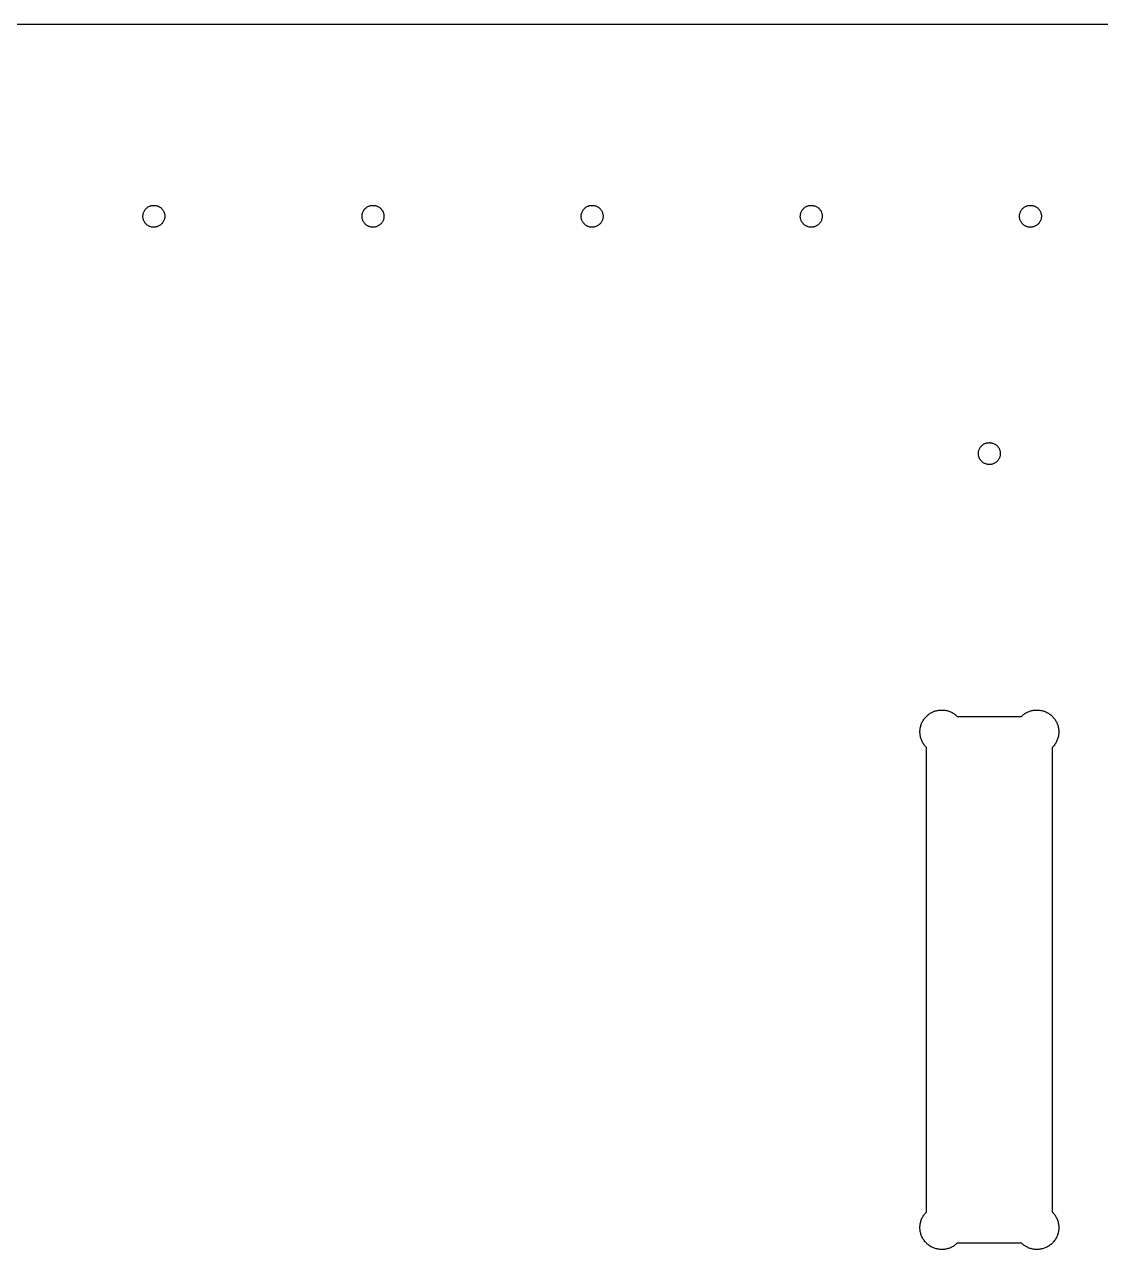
# Model space of a CAD drawing. Extents: x 0 to 96, y 0 to 48.
# Drawn here: x 54.52 to 60.66, y 39.2 to 46.18 of the extents above; entities that cross this region are included whole.
import ezdxf

# ---------------------------------------------------------------- set-up
doc = ezdxf.new("R2010")
doc.units = 0
doc.layers.add('Layer_1', color=7, linetype='CONTINUOUS')

msp = doc.modelspace()

# ---------------------------------------------------------------- linework, layer by layer
at = {"layer": 'Layer_1', "color": 7}
for p, q in [((87.630359, 46.182721), (8.380556, 46.182721)), ((55.211068, 45.132721), (55.213823, 45.135477)), ((55.213823, 45.135477), (55.216579, 45.137839)), ((55.216579, 45.137839), (55.219729, 45.140201)), ((55.219729, 45.140201), (55.223272, 45.14217)), ((55.223272, 45.14217), (55.226422, 45.144138)), ((55.226422, 45.144138), (55.229964, 45.146107)), ((55.229964, 45.146107), (55.233902, 45.147288)), ((55.233902, 45.147288), (55.237446, 45.148862)), ((55.237446, 45.148862), (55.241382, 45.149651)), ((55.241382, 45.14965), (55.245319, 45.150439)), ((55.245319, 45.150438), (55.248862, 45.151227)), ((55.248862, 45.151224), (55.2528, 45.151224)), ((55.2528, 45.151224), (55.256737, 45.151224)), ((55.256737, 45.151224), (55.260673, 45.151224)), ((55.260673, 45.151224), (55.264611, 45.150836)), ((55.264611, 45.150831), (55.268548, 45.150042)), ((55.268548, 45.150043), (55.272484, 45.149254)), ((55.272484, 45.149257), (55.276028, 45.148076)), ((55.276028, 45.148076), (55.279964, 45.1465)), ((55.279964, 45.1465), (55.283508, 45.144926)), ((55.283508, 45.144926), (55.286658, 45.142957)), ((55.286658, 45.142957), (55.290201, 45.140989)), ((55.290201, 45.140989), (55.293351, 45.138627)), ((55.293351, 45.138627), (55.2965, 45.136264)), ((55.2965, 45.136264), (55.299257, 45.133508)), ((56.461068, 45.132721), (56.463823, 45.135477)), ((56.463823, 45.135477), (56.466579, 45.137839)), ((56.466579, 45.137839), (56.469729, 45.140201)), ((56.469729, 45.140201), (56.473272, 45.14217)), ((56.473272, 45.14217), (56.476422, 45.144138)), ((56.476422, 45.144138), (56.479964, 45.146107)), ((56.479964, 45.146107), (56.483902, 45.147288)), ((56.483902, 45.147288), (56.487446, 45.148862)), ((56.487446, 45.148862), (56.491382, 45.149651)), ((56.491382, 45.14965), (56.495319, 45.150439)), ((56.495319, 45.150438), (56.498862, 45.151227)), ((56.498862, 45.151224), (56.5028, 45.151224)), ((56.5028, 45.151224), (56.506737, 45.151224)), ((56.506737, 45.151224), (56.510673, 45.151224)), ((56.510673, 45.151224), (56.514611, 45.150836)), ((56.514611, 45.150831), (56.518548, 45.150042)), ((56.518548, 45.150043), (56.522484, 45.149254)), ((56.522484, 45.149257), (56.526028, 45.148076)), ((56.526028, 45.148076), (56.529964, 45.1465)), ((56.529964, 45.1465), (56.533508, 45.144926)), ((56.533508, 45.144926), (56.536658, 45.142957)), ((56.536658, 45.142957), (56.540201, 45.140989)), ((56.540201, 45.140989), (56.543351, 45.138627)), ((56.543351, 45.138627), (56.5465, 45.136264)), ((56.5465, 45.136264), (56.549257, 45.133508)), ((57.711068, 45.132721), (57.713823, 45.135477)), ((57.713823, 45.135477), (57.716579, 45.137839)), ((57.716579, 45.137839), (57.719729, 45.140201)), ((57.719729, 45.140201), (57.723272, 45.14217)), ((57.723272, 45.14217), (57.726422, 45.144138)), ((57.726422, 45.144138), (57.729964, 45.146107)), ((57.729964, 45.146107), (57.733902, 45.147288)), ((57.733902, 45.147288), (57.737446, 45.148862)), ((57.737446, 45.148862), (57.741382, 45.149651)), ((57.741382, 45.14965), (57.745319, 45.150439)), ((57.745319, 45.150438), (57.748862, 45.151227)), ((57.748862, 45.151224), (57.7528, 45.151224)), ((57.7528, 45.151224), (57.756737, 45.151224)), ((57.756737, 45.151224), (57.760673, 45.151224)), ((57.760673, 45.151224), (57.764611, 45.150836)), ((57.764611, 45.150831), (57.768548, 45.150042)), ((57.768548, 45.150043), (57.772484, 45.149254)), ((57.772484, 45.149257), (57.776028, 45.148076)), ((57.776028, 45.148076), (57.779964, 45.1465)), ((57.779964, 45.1465), (57.783508, 45.144926)), ((57.783508, 45.144926), (57.786658, 45.142957)), ((57.786658, 45.142957), (57.790201, 45.140989)), ((57.790201, 45.140989), (57.793351, 45.138627)), ((57.793351, 45.138627), (57.7965, 45.136264)), ((57.7965, 45.136264), (57.799257, 45.133508)), ((58.961068, 45.132721), (58.963823, 45.135477)), ((58.963823, 45.135477), (58.966579, 45.137839)), ((58.966579, 45.137839), (58.969729, 45.140201)), ((58.969729, 45.140201), (58.973272, 45.14217)), ((58.973272, 45.14217), (58.976422, 45.144138)), ((58.976422, 45.144138), (58.979964, 45.146107)), ((58.979964, 45.146107), (58.983902, 45.147288)), ((58.983902, 45.147288), (58.987446, 45.148862)), ((58.987446, 45.148862), (58.991382, 45.149651)), ((58.991382, 45.14965), (58.995319, 45.150439)), ((58.995319, 45.150438), (58.998862, 45.151227)), ((58.998862, 45.151224), (59.0028, 45.151224)), ((59.0028, 45.151224), (59.006737, 45.151224)), ((59.006737, 45.151224), (59.010673, 45.151224)), ((59.010673, 45.151224), (59.014611, 45.150836)), ((59.014611, 45.150831), (59.018548, 45.150042)), ((59.018548, 45.150043), (59.022484, 45.149254)), ((59.022484, 45.149257), (59.026028, 45.148076)), ((59.026028, 45.148076), (59.029964, 45.1465)), ((59.029964, 45.1465), (59.033508, 45.144926)), ((59.033508, 45.144926), (59.036658, 45.142957)), ((59.036658, 45.142957), (59.040201, 45.140989)), ((59.040201, 45.140989), (59.043351, 45.138627)), ((59.043351, 45.138627), (59.0465, 45.136264)), ((59.0465, 45.136264), (59.049257, 45.133508)), ((60.211068, 45.132721), (60.213823, 45.135477)), ((60.213823, 45.135477), (60.216579, 45.137839)), ((60.216579, 45.137839), (60.219729, 45.140201)), ((60.219729, 45.140201), (60.223272, 45.14217)), ((60.223272, 45.14217), (60.226422, 45.144138)), ((60.226422, 45.144138), (60.229964, 45.146107)), ((60.229964, 45.146107), (60.233902, 45.147288)), ((60.233902, 45.147288), (60.237446, 45.148862)), ((60.237446, 45.148862), (60.241382, 45.149651)), ((60.241382, 45.14965), (60.245319, 45.150439)), ((60.245319, 45.150438), (60.248862, 45.151227)), ((60.248862, 45.151224), (60.2528, 45.151224)), ((60.2528, 45.151224), (60.256737, 45.151224)), ((60.256737, 45.151224), (60.260673, 45.151224)), ((60.260673, 45.151224), (60.264611, 45.150836)), ((60.264611, 45.150831), (60.268548, 45.150042)), ((60.268548, 45.150043), (60.272484, 45.149254)), ((60.272484, 45.149257), (60.276028, 45.148076)), ((60.276028, 45.148076), (60.279964, 45.1465)), ((60.279964, 45.1465), (60.283508, 45.144926)), ((60.283508, 45.144926), (60.286658, 45.142957)), ((60.286658, 45.142957), (60.290201, 45.140989)), ((60.290201, 45.140989), (60.293351, 45.138627)), ((60.293351, 45.138627), (60.2965, 45.136264)), ((60.2965, 45.136264), (60.299257, 45.133508)), ((55.192957, 45.090201), (55.193346, 45.094138)), ((55.192957, 45.086264), (55.192957, 45.090201)), ((55.193351, 45.082327), (55.192962, 45.086264)), ((55.193351, 45.094138), (55.19374, 45.098076)), ((55.193744, 45.07839), (55.193356, 45.082327)), ((55.194532, 45.074453), (55.193743, 45.07839)), ((55.193744, 45.098076), (55.194533, 45.102012)), ((55.194532, 45.102012), (55.195321, 45.105556)), ((55.195713, 45.07091), (55.194532, 45.074453)), ((55.195319, 45.105556), (55.1965, 45.109492)), ((55.196894, 45.066973), (55.195713, 45.07091)), ((55.1965, 45.109492), (55.198076, 45.113036)), ((55.198469, 45.06343), (55.196894, 45.066973)), ((55.198076, 45.113036), (55.19965, 45.116579)), ((55.19965, 45.116579), (55.201619, 45.120122)), ((55.201619, 45.120122), (55.203587, 45.123666)), ((55.203587, 45.123666), (55.205949, 45.126816)), ((55.205949, 45.126816), (55.208311, 45.129571)), ((55.208311, 45.129571), (55.211068, 45.132721)), ((55.299257, 45.133508), (55.302012, 45.130752)), ((55.302012, 45.130752), (55.304374, 45.127602)), ((55.304374, 45.127602), (55.306737, 45.124453)), ((55.306737, 45.124453), (55.309099, 45.121303)), ((55.309099, 45.121303), (55.311068, 45.11776)), ((55.311068, 45.11776), (55.312642, 45.114217)), ((55.312642, 45.114217), (55.314217, 45.110673)), ((55.314611, 45.068154), (55.313036, 45.064611)), ((55.314217, 45.110673), (55.315398, 45.10713)), ((55.315792, 45.072091), (55.314611, 45.068154)), ((55.315398, 45.10713), (55.316579, 45.103193)), ((55.316579, 45.076028), (55.31579, 45.072091)), ((55.317367, 45.079571), (55.316578, 45.076028)), ((55.316579, 45.103193), (55.317368, 45.099257)), ((55.317367, 45.099257), (55.317756, 45.095319)), ((55.31776, 45.083508), (55.317371, 45.079571)), ((55.31776, 45.095319), (55.318149, 45.091382)), ((55.318154, 45.087446), (55.317766, 45.083508)), ((55.318154, 45.091382), (55.318154, 45.087446)), ((56.442957, 45.090201), (56.443346, 45.094138)), ((56.442957, 45.086264), (56.442957, 45.090201)), ((56.443351, 45.082327), (56.442962, 45.086264)), ((56.443351, 45.094138), (56.44374, 45.098076)), ((56.443744, 45.07839), (56.443356, 45.082327)), ((56.444532, 45.074453), (56.443743, 45.07839)), ((56.443744, 45.098076), (56.444533, 45.102012)), ((56.444532, 45.102012), (56.445321, 45.105556)), ((56.445713, 45.07091), (56.444532, 45.074453)), ((56.445319, 45.105556), (56.4465, 45.109492)), ((56.446894, 45.066973), (56.445713, 45.07091)), ((56.4465, 45.109492), (56.448076, 45.113036)), ((56.448469, 45.06343), (56.446894, 45.066973)), ((56.448076, 45.113036), (56.44965, 45.116579)), ((56.44965, 45.116579), (56.451619, 45.120122)), ((56.451619, 45.120122), (56.453587, 45.123666)), ((56.453587, 45.123666), (56.455949, 45.126816)), ((56.455949, 45.126816), (56.458311, 45.129571)), ((56.458311, 45.129571), (56.461068, 45.132721)), ((56.549257, 45.133508), (56.552012, 45.130752)), ((56.552012, 45.130752), (56.554374, 45.127602)), ((56.554374, 45.127602), (56.556737, 45.124453)), ((56.556737, 45.124453), (56.559099, 45.121303)), ((56.559099, 45.121303), (56.561068, 45.11776)), ((56.561068, 45.11776), (56.562642, 45.114217)), ((56.562642, 45.114217), (56.564217, 45.110673)), ((56.564611, 45.068154), (56.563036, 45.064611)), ((56.564217, 45.110673), (56.565398, 45.10713)), ((56.565792, 45.072091), (56.564611, 45.068154)), ((56.565398, 45.10713), (56.566579, 45.103193)), ((56.566579, 45.076028), (56.56579, 45.072091)), ((56.567367, 45.079571), (56.566578, 45.076028)), ((56.566579, 45.103193), (56.567368, 45.099257)), ((56.567367, 45.099257), (56.567756, 45.095319)), ((56.56776, 45.083508), (56.567371, 45.079571)), ((56.56776, 45.095319), (56.568149, 45.091382)), ((56.568154, 45.087446), (56.567766, 45.083508)), ((56.568154, 45.091382), (56.568154, 45.087446)), ((57.692957, 45.090201), (57.693346, 45.094138)), ((57.692957, 45.086264), (57.692957, 45.090201)), ((57.693351, 45.082327), (57.692962, 45.086264)), ((57.693351, 45.094138), (57.69374, 45.098076)), ((57.693744, 45.07839), (57.693356, 45.082327)), ((57.694532, 45.074453), (57.693743, 45.07839)), ((57.693744, 45.098076), (57.694533, 45.102012)), ((57.694532, 45.102012), (57.695321, 45.105556)), ((57.695713, 45.07091), (57.694532, 45.074453)), ((57.695319, 45.105556), (57.6965, 45.109492)), ((57.696894, 45.066973), (57.695713, 45.07091)), ((57.6965, 45.109492), (57.698076, 45.113036)), ((57.698469, 45.06343), (57.696894, 45.066973)), ((57.698076, 45.113036), (57.69965, 45.116579)), ((57.69965, 45.116579), (57.701619, 45.120122)), ((57.701619, 45.120122), (57.703587, 45.123666)), ((57.703587, 45.123666), (57.705949, 45.126816)), ((57.705949, 45.126816), (57.708311, 45.129571)), ((57.708311, 45.129571), (57.711068, 45.132721)), ((57.799257, 45.133508), (57.802012, 45.130752)), ((57.802012, 45.130752), (57.804374, 45.127602)), ((57.804374, 45.127602), (57.806737, 45.124453)), ((57.806737, 45.124453), (57.809099, 45.121303)), ((57.809099, 45.121303), (57.811068, 45.11776)), ((57.811068, 45.11776), (57.812642, 45.114217)), ((57.812642, 45.114217), (57.814217, 45.110673)), ((57.814611, 45.068154), (57.813036, 45.064611)), ((57.814217, 45.110673), (57.815398, 45.10713)), ((57.815792, 45.072091), (57.814611, 45.068154)), ((57.815398, 45.10713), (57.816579, 45.103193)), ((57.816579, 45.076028), (57.81579, 45.072091)), ((57.817367, 45.079571), (57.816578, 45.076028)), ((57.816579, 45.103193), (57.817368, 45.099257)), ((57.817367, 45.099257), (57.817756, 45.095319)), ((57.81776, 45.083508), (57.817371, 45.079571)), ((57.81776, 45.095319), (57.818149, 45.091382)), ((57.818154, 45.087446), (57.817766, 45.083508)), ((57.818154, 45.091382), (57.818154, 45.087446)), ((58.942957, 45.090201), (58.943346, 45.094138)), ((58.942957, 45.086264), (58.942957, 45.090201)), ((58.943351, 45.082327), (58.942962, 45.086264)), ((58.943351, 45.094138), (58.94374, 45.098076)), ((58.943744, 45.07839), (58.943356, 45.082327)), ((58.944532, 45.074453), (58.943743, 45.07839)), ((58.943744, 45.098076), (58.944533, 45.102012)), ((58.944532, 45.102012), (58.945321, 45.105556)), ((58.945713, 45.07091), (58.944532, 45.074453)), ((58.945319, 45.105556), (58.9465, 45.109492)), ((58.946894, 45.066973), (58.945713, 45.07091)), ((58.9465, 45.109492), (58.948076, 45.113036)), ((58.948469, 45.06343), (58.946894, 45.066973)), ((58.948076, 45.113036), (58.94965, 45.116579)), ((58.94965, 45.116579), (58.951619, 45.120122)), ((58.951619, 45.120122), (58.953587, 45.123666)), ((58.953587, 45.123666), (58.955949, 45.126816)), ((58.955949, 45.126816), (58.958311, 45.129571)), ((58.958311, 45.129571), (58.961068, 45.132721)), ((59.049257, 45.133508), (59.052012, 45.130752)), ((59.052012, 45.130752), (59.054374, 45.127602)), ((59.054374, 45.127602), (59.056737, 45.124453)), ((59.056737, 45.124453), (59.059099, 45.121303)), ((59.059099, 45.121303), (59.061068, 45.11776)), ((59.061068, 45.11776), (59.062642, 45.114217)), ((59.062642, 45.114217), (59.064217, 45.110673)), ((59.064611, 45.068154), (59.063036, 45.064611)), ((59.064217, 45.110673), (59.065398, 45.10713)), ((59.065792, 45.072091), (59.064611, 45.068154)), ((59.065398, 45.10713), (59.066579, 45.103193)), ((59.066579, 45.076028), (59.06579, 45.072091)), ((59.067367, 45.079571), (59.066578, 45.076028)), ((59.066579, 45.103193), (59.067368, 45.099257)), ((59.067367, 45.099257), (59.067756, 45.095319)), ((59.06776, 45.083508), (59.067371, 45.079571)), ((59.06776, 45.095319), (59.068149, 45.091382)), ((59.068154, 45.087446), (59.067766, 45.083508)), ((59.068154, 45.091382), (59.068154, 45.087446)), ((60.192957, 45.090201), (60.193346, 45.094138)), ((60.192957, 45.086264), (60.192957, 45.090201)), ((60.193351, 45.082327), (60.192962, 45.086264)), ((60.193351, 45.094138), (60.19374, 45.098076)), ((60.193744, 45.07839), (60.193356, 45.082327)), ((60.194532, 45.074453), (60.193743, 45.07839)), ((60.193744, 45.098076), (60.194533, 45.102012)), ((60.194532, 45.102012), (60.195321, 45.105556)), ((60.195713, 45.07091), (60.194532, 45.074453)), ((60.195319, 45.105556), (60.1965, 45.109492)), ((60.196894, 45.066973), (60.195713, 45.07091)), ((60.1965, 45.109492), (60.198076, 45.113036)), ((60.198469, 45.06343), (60.196894, 45.066973)), ((60.198076, 45.113036), (60.19965, 45.116579)), ((60.19965, 45.116579), (60.201619, 45.120122)), ((60.201619, 45.120122), (60.203587, 45.123666)), ((60.203587, 45.123666), (60.205949, 45.126816)), ((60.205949, 45.126816), (60.208311, 45.129571)), ((60.208311, 45.129571), (60.211068, 45.132721)), ((60.299257, 45.133508), (60.302012, 45.130752)), ((60.302012, 45.130752), (60.304374, 45.127602)), ((60.304374, 45.127602), (60.306737, 45.124453)), ((60.306737, 45.124453), (60.309099, 45.121303)), ((60.309099, 45.121303), (60.311068, 45.11776)), ((60.311068, 45.11776), (60.312642, 45.114217)), ((60.312642, 45.114217), (60.314217, 45.110673)), ((60.314611, 45.068154), (60.313036, 45.064611)), ((60.314217, 45.110673), (60.315398, 45.10713)), ((60.315792, 45.072091), (60.314611, 45.068154)), ((60.315398, 45.10713), (60.316579, 45.103193)), ((60.316579, 45.076028), (60.31579, 45.072091)), ((60.317367, 45.079571), (60.316578, 45.076028)), ((60.316579, 45.103193), (60.317368, 45.099257)), ((60.317367, 45.099257), (60.317756, 45.095319)), ((60.31776, 45.083508), (60.317371, 45.079571)), ((60.31776, 45.095319), (60.318149, 45.091382)), ((60.318154, 45.087446), (60.317766, 45.083508)), ((60.318154, 45.091382), (60.318154, 45.087446)), ((55.200043, 45.059887), (55.198469, 45.06343)), ((55.202012, 45.056343), (55.200043, 45.059887)), ((55.204374, 45.053193), (55.202012, 45.056343)), ((55.206737, 45.050043), (55.204374, 45.053193)), ((55.209099, 45.046894), (55.206737, 45.050043)), ((55.211854, 45.044138), (55.209099, 45.046894)), ((55.214611, 45.041382), (55.211854, 45.044138)), ((55.21776, 45.03902), (55.214611, 45.041382)), ((55.22091, 45.036658), (55.21776, 45.03902)), ((55.224453, 45.034689), (55.22091, 45.036658)), ((55.227603, 45.032721), (55.224453, 45.034689)), ((55.231146, 45.031146), (55.227603, 45.032721)), ((55.235083, 45.029964), (55.231146, 45.031146)), ((55.238627, 45.028783), (55.235083, 45.029964)), ((55.242563, 45.027602), (55.238627, 45.028783)), ((55.2465, 45.027209), (55.242563, 45.027598)), ((55.250438, 45.026421), (55.2465, 45.02721)), ((55.254374, 45.026421), (55.250438, 45.026421)), ((55.258311, 45.026421), (55.254374, 45.026421)), ((55.262249, 45.026816), (55.258311, 45.026427)), ((55.265792, 45.027209), (55.262249, 45.02682)), ((55.269729, 45.027997), (55.265792, 45.027208)), ((55.273666, 45.029178), (55.269729, 45.027997)), ((55.277209, 45.030359), (55.273666, 45.029178)), ((55.281146, 45.031933), (55.277209, 45.030359)), ((55.284689, 45.033508), (55.281146, 45.031933)), ((55.287839, 45.035477), (55.284689, 45.033508)), ((55.291382, 45.037446), (55.287839, 45.035477)), ((55.294532, 45.039808), (55.291382, 45.037446)), ((55.297288, 45.042563), (55.294532, 45.039808)), ((55.300043, 45.045319), (55.297288, 45.042563)), ((55.3028, 45.048076), (55.300043, 45.045319)), ((55.305162, 45.051224), (55.3028, 45.048076)), ((55.307524, 45.054374), (55.305162, 45.051224)), ((55.309492, 45.057524), (55.307524, 45.054374)), ((55.311461, 45.061068), (55.309492, 45.057524)), ((55.313036, 45.064611), (55.311461, 45.061068)), ((56.450043, 45.059887), (56.448469, 45.06343)), ((56.452012, 45.056343), (56.450043, 45.059887)), ((56.454374, 45.053193), (56.452012, 45.056343)), ((56.456737, 45.050043), (56.454374, 45.053193)), ((56.459099, 45.046894), (56.456737, 45.050043)), ((56.461854, 45.044138), (56.459099, 45.046894)), ((56.464611, 45.041382), (56.461854, 45.044138)), ((56.46776, 45.03902), (56.464611, 45.041382)), ((56.47091, 45.036658), (56.46776, 45.03902)), ((56.474453, 45.034689), (56.47091, 45.036658)), ((56.477603, 45.032721), (56.474453, 45.034689)), ((56.481146, 45.031146), (56.477603, 45.032721)), ((56.485083, 45.029964), (56.481146, 45.031146)), ((56.488627, 45.028783), (56.485083, 45.029964)), ((56.492563, 45.027602), (56.488627, 45.028783)), ((56.4965, 45.027209), (56.492563, 45.027598)), ((56.500438, 45.026421), (56.4965, 45.02721)), ((56.504374, 45.026421), (56.500438, 45.026421)), ((56.508311, 45.026421), (56.504374, 45.026421)), ((56.512249, 45.026816), (56.508311, 45.026427)), ((56.515792, 45.027209), (56.512249, 45.02682)), ((56.519729, 45.027997), (56.515792, 45.027208)), ((56.523666, 45.029178), (56.519729, 45.027997)), ((56.527209, 45.030359), (56.523666, 45.029178)), ((56.531146, 45.031933), (56.527209, 45.030359)), ((56.534689, 45.033508), (56.531146, 45.031933)), ((56.537839, 45.035477), (56.534689, 45.033508)), ((56.541382, 45.037446), (56.537839, 45.035477)), ((56.544532, 45.039808), (56.541382, 45.037446)), ((56.547288, 45.042563), (56.544532, 45.039808)), ((56.550043, 45.045319), (56.547288, 45.042563)), ((56.5528, 45.048076), (56.550043, 45.045319)), ((56.555162, 45.051224), (56.5528, 45.048076)), ((56.557524, 45.054374), (56.555162, 45.051224)), ((56.559492, 45.057524), (56.557524, 45.054374)), ((56.561461, 45.061068), (56.559492, 45.057524)), ((56.563036, 45.064611), (56.561461, 45.061068)), ((57.700043, 45.059887), (57.698469, 45.06343)), ((57.702012, 45.056343), (57.700043, 45.059887)), ((57.704374, 45.053193), (57.702012, 45.056343)), ((57.706737, 45.050043), (57.704374, 45.053193)), ((57.709099, 45.046894), (57.706737, 45.050043)), ((57.711854, 45.044138), (57.709099, 45.046894)), ((57.714611, 45.041382), (57.711854, 45.044138)), ((57.71776, 45.03902), (57.714611, 45.041382)), ((57.72091, 45.036658), (57.71776, 45.03902)), ((57.724453, 45.034689), (57.72091, 45.036658)), ((57.727603, 45.032721), (57.724453, 45.034689)), ((57.731146, 45.031146), (57.727603, 45.032721)), ((57.735083, 45.029964), (57.731146, 45.031146)), ((57.738627, 45.028783), (57.735083, 45.029964)), ((57.742563, 45.027602), (57.738627, 45.028783)), ((57.7465, 45.027209), (57.742563, 45.027598)), ((57.750438, 45.026421), (57.7465, 45.02721)), ((57.754374, 45.026421), (57.750438, 45.026421)), ((57.758311, 45.026421), (57.754374, 45.026421)), ((57.762249, 45.026816), (57.758311, 45.026427)), ((57.765792, 45.027209), (57.762249, 45.02682)), ((57.769729, 45.027997), (57.765792, 45.027208)), ((57.773666, 45.029178), (57.769729, 45.027997)), ((57.777209, 45.030359), (57.773666, 45.029178)), ((57.781146, 45.031933), (57.777209, 45.030359)), ((57.784689, 45.033508), (57.781146, 45.031933)), ((57.787839, 45.035477), (57.784689, 45.033508)), ((57.791382, 45.037446), (57.787839, 45.035477)), ((57.794532, 45.039808), (57.791382, 45.037446)), ((57.797288, 45.042563), (57.794532, 45.039808)), ((57.800043, 45.045319), (57.797288, 45.042563)), ((57.8028, 45.048076), (57.800043, 45.045319)), ((57.805162, 45.051224), (57.8028, 45.048076)), ((57.807524, 45.054374), (57.805162, 45.051224)), ((57.809492, 45.057524), (57.807524, 45.054374)), ((57.811461, 45.061068), (57.809492, 45.057524)), ((57.813036, 45.064611), (57.811461, 45.061068)), ((58.950043, 45.059887), (58.948469, 45.06343)), ((58.952012, 45.056343), (58.950043, 45.059887)), ((58.954374, 45.053193), (58.952012, 45.056343)), ((58.956737, 45.050043), (58.954374, 45.053193)), ((58.959099, 45.046894), (58.956737, 45.050043)), ((58.961854, 45.044138), (58.959099, 45.046894)), ((58.964611, 45.041382), (58.961854, 45.044138)), ((58.96776, 45.03902), (58.964611, 45.041382)), ((58.97091, 45.036658), (58.96776, 45.03902)), ((58.974453, 45.034689), (58.97091, 45.036658)), ((58.977603, 45.032721), (58.974453, 45.034689)), ((58.981146, 45.031146), (58.977603, 45.032721)), ((58.985083, 45.029964), (58.981146, 45.031146)), ((58.988627, 45.028783), (58.985083, 45.029964)), ((58.992563, 45.027602), (58.988627, 45.028783)), ((58.9965, 45.027209), (58.992563, 45.027598)), ((59.000438, 45.026421), (58.9965, 45.02721)), ((59.004374, 45.026421), (59.000438, 45.026421)), ((59.008311, 45.026421), (59.004374, 45.026421)), ((59.012249, 45.026816), (59.008311, 45.026427)), ((59.015792, 45.027209), (59.012249, 45.02682)), ((59.019729, 45.027997), (59.015792, 45.027208)), ((59.023666, 45.029178), (59.019729, 45.027997)), ((59.027209, 45.030359), (59.023666, 45.029178)), ((59.031146, 45.031933), (59.027209, 45.030359)), ((59.034689, 45.033508), (59.031146, 45.031933)), ((59.037839, 45.035477), (59.034689, 45.033508)), ((59.041382, 45.037446), (59.037839, 45.035477)), ((59.044532, 45.039808), (59.041382, 45.037446)), ((59.047288, 45.042563), (59.044532, 45.039808)), ((59.050043, 45.045319), (59.047288, 45.042563)), ((59.0528, 45.048076), (59.050043, 45.045319)), ((59.055162, 45.051224), (59.0528, 45.048076)), ((59.057524, 45.054374), (59.055162, 45.051224)), ((59.059492, 45.057524), (59.057524, 45.054374)), ((59.061461, 45.061068), (59.059492, 45.057524)), ((59.063036, 45.064611), (59.061461, 45.061068)), ((60.200043, 45.059887), (60.198469, 45.06343)), ((60.202012, 45.056343), (60.200043, 45.059887)), ((60.204374, 45.053193), (60.202012, 45.056343)), ((60.206737, 45.050043), (60.204374, 45.053193)), ((60.209099, 45.046894), (60.206737, 45.050043)), ((60.211854, 45.044138), (60.209099, 45.046894)), ((60.214611, 45.041382), (60.211854, 45.044138)), ((60.21776, 45.03902), (60.214611, 45.041382)), ((60.22091, 45.036658), (60.21776, 45.03902)), ((60.224453, 45.034689), (60.22091, 45.036658)), ((60.227603, 45.032721), (60.224453, 45.034689)), ((60.231146, 45.031146), (60.227603, 45.032721)), ((60.235083, 45.029964), (60.231146, 45.031146)), ((60.238627, 45.028783), (60.235083, 45.029964)), ((60.242563, 45.027602), (60.238627, 45.028783)), ((60.2465, 45.027209), (60.242563, 45.027598)), ((60.250438, 45.026421), (60.2465, 45.02721)), ((60.254374, 45.026421), (60.250438, 45.026421)), ((60.258311, 45.026421), (60.254374, 45.026421)), ((60.262249, 45.026816), (60.258311, 45.026427)), ((60.265792, 45.027209), (60.262249, 45.02682)), ((60.269729, 45.027997), (60.265792, 45.027208)), ((60.273666, 45.029178), (60.269729, 45.027997)), ((60.277209, 45.030359), (60.273666, 45.029178)), ((60.281146, 45.031933), (60.277209, 45.030359)), ((60.284689, 45.033508), (60.281146, 45.031933)), ((60.287839, 45.035477), (60.284689, 45.033508)), ((60.291382, 45.037446), (60.287839, 45.035477)), ((60.294532, 45.039808), (60.291382, 45.037446)), ((60.297288, 45.042563), (60.294532, 45.039808)), ((60.300043, 45.045319), (60.297288, 45.042563)), ((60.3028, 45.048076), (60.300043, 45.045319)), ((60.305162, 45.051224), (60.3028, 45.048076)), ((60.307524, 45.054374), (60.305162, 45.051224)), ((60.309492, 45.057524), (60.307524, 45.054374)), ((60.311461, 45.061068), (60.309492, 45.057524)), ((60.313036, 45.064611), (60.311461, 45.061068)), ((59.958706, 43.740594), (59.959494, 43.744532)), ((59.958706, 43.736658), (59.958706, 43.740594)), ((59.959492, 43.744532), (59.959881, 43.748469)), ((59.959887, 43.748469), (59.961068, 43.752406)), ((59.961068, 43.752406), (59.962249, 43.755949)), ((59.962249, 43.755949), (59.96343, 43.759492)), ((59.96343, 43.759492), (59.965004, 43.763036)), ((59.965004, 43.763036), (59.966973, 43.766579)), ((59.966973, 43.766579), (59.968941, 43.770122)), ((59.968941, 43.770122), (59.971303, 43.773272)), ((59.971303, 43.773272), (59.97406, 43.776421)), ((59.97406, 43.776421), (59.976422, 43.779178)), ((59.976422, 43.779178), (59.979178, 43.781933)), ((59.979178, 43.781933), (59.982327, 43.784296)), ((59.982327, 43.784296), (59.985477, 43.786658)), ((59.985477, 43.786658), (59.988627, 43.78902)), ((59.988627, 43.78902), (59.99217, 43.790989)), ((59.99217, 43.790989), (59.995713, 43.792563)), ((59.995713, 43.792563), (59.999257, 43.794138)), ((59.999257, 43.794138), (60.003193, 43.795319)), ((60.003193, 43.795319), (60.006737, 43.796108)), ((60.006737, 43.796107), (60.010673, 43.796896)), ((60.010673, 43.796894), (60.014611, 43.797683)), ((60.014611, 43.797681), (60.018548, 43.797681)), ((60.018548, 43.797681), (60.022484, 43.79807)), ((60.022484, 43.798076), (60.026422, 43.797687)), ((60.026422, 43.797681), (60.030359, 43.797292)), ((60.030359, 43.797288), (60.034296, 43.796499)), ((60.034296, 43.7965), (60.037839, 43.795711)), ((60.037839, 43.795713), (60.041776, 43.794532)), ((60.041776, 43.794532), (60.045319, 43.792957)), ((60.045319, 43.792957), (60.048862, 43.791382)), ((60.048862, 43.791382), (60.052406, 43.789413)), ((60.052406, 43.789413), (60.055949, 43.787446)), ((60.055949, 43.787446), (60.059099, 43.785083)), ((60.059099, 43.785083), (60.061854, 43.782721)), ((60.061854, 43.782721), (60.065004, 43.779964)), ((60.065004, 43.779964), (60.06776, 43.777209)), ((60.06776, 43.777209), (60.070122, 43.77406)), ((60.070122, 43.77406), (60.072484, 43.77091)), ((60.072484, 43.77091), (60.074453, 43.76776)), ((60.074453, 43.76776), (60.076422, 43.764217)), ((60.076422, 43.764217), (60.07839, 43.760673)), ((60.07839, 43.760673), (60.079571, 43.75713)), ((60.079571, 43.75713), (60.081146, 43.753587)), ((60.081146, 43.753587), (60.081934, 43.74965)), ((60.081933, 43.74965), (60.082722, 43.745713)), ((60.082721, 43.745713), (60.08351, 43.741776)), ((60.083508, 43.741776), (60.083508, 43.738232)), ((60.083508, 43.738232), (60.083508, 43.734296)), ((59.958706, 43.732721), (59.958706, 43.736658)), ((59.959099, 43.728783), (59.95871, 43.732721)), ((59.959492, 43.724847), (59.959103, 43.728783)), ((59.96028, 43.721303), (59.959491, 43.724847)), ((59.961461, 43.717367), (59.96028, 43.721303)), ((59.962642, 43.713823), (59.961461, 43.717367)), ((59.964217, 43.709887), (59.962642, 43.713823)), ((59.965792, 43.706343), (59.964217, 43.709887)), ((59.96776, 43.703193), (59.965792, 43.706343)), ((59.969729, 43.69965), (59.96776, 43.703193)), ((59.972091, 43.6965), (59.969729, 43.69965)), ((59.974847, 43.693744), (59.972091, 43.6965)), ((59.977603, 43.690594), (59.974847, 43.693744)), ((59.980359, 43.688232), (59.977603, 43.690594)), ((59.983508, 43.685477), (59.980359, 43.688232)), ((59.986658, 43.683508), (59.983508, 43.685477)), ((59.989808, 43.681146), (59.986658, 43.683508)), ((59.993351, 43.679571), (59.989808, 43.681146)), ((59.996894, 43.677997), (59.993351, 43.679571)), ((60.000438, 43.676421), (59.996894, 43.677997)), ((60.004374, 43.67524), (60.000438, 43.676421)), ((60.008311, 43.674453), (60.004374, 43.675242)), ((60.011854, 43.673666), (60.008311, 43.674454)), ((60.015792, 43.673272), (60.011854, 43.673661)), ((60.019729, 43.672878), (60.015792, 43.673267)), ((60.023666, 43.672878), (60.019729, 43.672878)), ((60.027603, 43.673272), (60.023666, 43.672883)), ((60.03154, 43.673666), (60.027603, 43.673277)), ((60.035477, 43.674453), (60.03154, 43.673664)), ((60.039413, 43.675634), (60.035477, 43.674453)), ((60.042957, 43.676816), (60.039413, 43.675634)), ((60.0465, 43.67839), (60.042957, 43.676816)), ((60.050043, 43.679964), (60.0465, 43.67839)), ((60.053587, 43.681933), (60.050043, 43.679964)), ((60.056737, 43.683902), (60.053587, 43.681933)), ((60.059887, 43.686264), (60.056737, 43.683902)), ((60.063036, 43.68902), (60.059887, 43.686264)), ((60.065792, 43.691776), (60.063036, 43.68902)), ((60.068548, 43.694532), (60.065792, 43.691776)), ((60.07091, 43.697681), (60.068548, 43.694532)), ((60.073272, 43.700831), (60.07091, 43.697681)), ((60.075241, 43.703981), (60.073272, 43.700831)), ((60.077209, 43.707524), (60.075241, 43.703981)), ((60.078784, 43.711068), (60.077209, 43.707524)), ((60.080359, 43.715004), (60.078784, 43.711068)), ((60.08154, 43.718548), (60.080359, 43.715004)), ((60.082327, 43.722484), (60.081538, 43.718548)), ((60.083114, 43.726421), (60.082326, 43.722484)), ((60.083508, 43.730359), (60.083119, 43.726421)), ((60.083508, 43.734296), (60.083508, 43.730359)), ((59.722879, 42.270122), (59.727997, 42.270911)), ((59.727997, 42.27091), (59.733114, 42.271699)), ((59.733114, 42.271698), (59.738627, 42.272487)), ((59.738627, 42.272484), (59.743744, 42.272873)), ((59.743744, 42.272878), (59.748862, 42.272878)), ((59.748862, 42.272878), (59.753981, 42.272878)), ((59.753981, 42.272878), (59.759492, 42.272489)), ((59.759492, 42.272484), (59.764611, 42.272096)), ((59.764611, 42.272091), (59.769729, 42.271302)), ((59.769729, 42.271303), (59.774847, 42.270514)), ((59.774847, 42.270517), (59.779964, 42.269336)), ((60.262249, 42.269336), (60.267367, 42.270517)), ((60.267367, 42.270517), (60.272484, 42.271306)), ((60.272484, 42.271303), (60.277997, 42.272092)), ((60.277997, 42.272091), (60.283114, 42.27248)), ((60.283114, 42.272484), (60.288232, 42.272873)), ((60.288232, 42.272878), (60.293351, 42.272878)), ((60.293351, 42.272878), (60.298862, 42.272878)), ((60.298862, 42.272878), (60.303981, 42.272489)), ((60.303981, 42.272484), (60.309099, 42.271696)), ((60.309099, 42.271698), (60.314217, 42.270909)), ((60.314217, 42.27091), (60.319336, 42.270121)), ((59.636658, 42.200043), (59.638627, 42.204768)), ((59.638627, 42.204768), (59.641382, 42.209492)), ((59.641382, 42.209492), (59.644138, 42.213823)), ((59.644138, 42.213823), (59.646894, 42.218154)), ((59.646894, 42.218154), (59.64965, 42.222484)), ((59.64965, 42.222484), (59.653193, 42.226816)), ((59.653193, 42.226816), (59.656343, 42.230752)), ((59.656343, 42.230752), (59.659887, 42.234689)), ((59.659887, 42.234689), (59.663823, 42.238232)), ((59.663823, 42.238232), (59.667367, 42.241776)), ((59.667367, 42.241776), (59.671698, 42.245319)), ((59.671698, 42.245319), (59.675634, 42.248469)), ((59.675634, 42.248469), (59.679964, 42.251224)), ((59.679964, 42.251224), (59.684296, 42.254374)), ((59.684296, 42.254374), (59.68902, 42.256737)), ((59.68902, 42.256737), (59.693351, 42.259492)), ((59.693351, 42.259492), (59.698076, 42.261854)), ((59.698076, 42.261854), (59.7028, 42.263823)), ((59.7028, 42.263823), (59.707918, 42.265792)), ((59.707918, 42.265792), (59.712642, 42.267367)), ((59.712642, 42.267367), (59.71776, 42.268941)), ((59.71776, 42.268941), (59.722879, 42.270122)), ((59.779964, 42.269336), (59.785083, 42.268154)), ((59.785083, 42.268154), (59.790201, 42.266579)), ((59.790201, 42.266579), (59.794926, 42.264611)), ((59.794926, 42.264611), (59.79965, 42.262642)), ((59.79965, 42.262642), (59.804768, 42.260673)), ((59.804768, 42.260673), (59.809099, 42.258311)), ((59.809099, 42.258311), (59.813823, 42.255556)), ((59.813823, 42.255556), (59.818154, 42.2528)), ((59.818154, 42.2528), (59.822484, 42.250043)), ((59.822484, 42.250043), (59.826816, 42.246894)), ((59.826816, 42.246894), (59.830752, 42.243351)), ((59.830752, 42.243351), (59.834689, 42.240201)), ((59.834689, 42.240201), (59.838627, 42.236264)), ((59.838627, 42.236264), (60.203587, 42.236264)), ((60.203587, 42.236264), (60.207524, 42.240201)), ((60.207524, 42.240201), (60.211461, 42.243351)), ((60.211461, 42.243351), (60.215398, 42.246894)), ((60.215398, 42.246894), (60.219729, 42.250043)), ((60.219729, 42.250043), (60.22406, 42.2528)), ((60.22406, 42.2528), (60.22839, 42.255556)), ((60.22839, 42.255556), (60.233114, 42.258311)), ((60.233114, 42.258311), (60.237839, 42.260673)), ((60.237839, 42.260673), (60.242563, 42.262642)), ((60.242563, 42.262642), (60.247288, 42.264611)), ((60.247288, 42.264611), (60.252406, 42.266579)), ((60.252406, 42.266579), (60.25713, 42.268154)), ((60.25713, 42.268154), (60.262249, 42.269336)), ((60.319336, 42.270122), (60.324453, 42.268941)), ((60.324453, 42.268941), (60.329571, 42.267367)), ((60.329571, 42.267367), (60.334689, 42.265792)), ((60.334689, 42.265792), (60.339413, 42.263823)), ((60.339413, 42.263823), (60.344138, 42.261854)), ((60.344138, 42.261854), (60.348862, 42.259492)), ((60.348862, 42.259492), (60.353587, 42.256737)), ((60.353587, 42.256737), (60.357918, 42.254374)), ((60.357918, 42.254374), (60.362249, 42.251224)), ((60.362249, 42.251224), (60.366579, 42.248469)), ((60.366579, 42.248469), (60.37091, 42.245319)), ((60.37091, 42.245319), (60.374847, 42.241776)), ((60.374847, 42.241776), (60.378784, 42.238232)), ((60.378784, 42.238232), (60.382327, 42.234689)), ((60.382327, 42.234689), (60.38587, 42.230752)), ((60.38587, 42.230752), (60.389413, 42.226816)), ((60.389413, 42.226816), (60.392563, 42.222484)), ((60.392563, 42.222484), (60.395713, 42.218154)), ((60.395713, 42.218154), (60.398469, 42.213823)), ((60.398469, 42.213823), (60.401224, 42.209492)), ((60.401224, 42.209492), (60.403587, 42.204768)), ((60.403587, 42.204768), (60.405949, 42.200043)), ((59.625241, 42.154374), (59.62563, 42.159887)), ((59.625241, 42.149257), (59.625241, 42.154374)), ((59.625241, 42.144138), (59.625241, 42.149257)), ((59.625634, 42.13902), (59.625246, 42.144138)), ((59.625634, 42.159887), (59.626423, 42.165004)), ((59.626028, 42.133508), (59.625639, 42.13902)), ((59.626816, 42.12839), (59.626027, 42.133508)), ((59.626422, 42.165004), (59.627211, 42.170122)), ((59.627209, 42.170122), (59.62839, 42.17524)), ((59.62839, 42.17524), (59.629571, 42.180359)), ((59.629571, 42.180359), (59.630752, 42.185477)), ((59.630752, 42.185477), (59.632721, 42.190201)), ((59.632721, 42.190201), (59.634296, 42.195319)), ((59.634296, 42.195319), (59.636658, 42.200043)), ((60.405949, 42.200043), (60.407918, 42.195319)), ((60.407918, 42.195319), (60.409887, 42.190201)), ((60.409887, 42.190201), (60.411461, 42.185477)), ((60.411461, 42.185477), (60.413036, 42.180359)), ((60.413036, 42.180359), (60.414217, 42.17524)), ((60.414217, 42.17524), (60.415006, 42.170122)), ((60.415004, 42.170122), (60.416186, 42.165004)), ((60.416186, 42.133508), (60.415797, 42.12839)), ((60.416973, 42.13902), (60.416184, 42.133508)), ((60.416186, 42.165004), (60.416574, 42.159887)), ((60.416579, 42.159887), (60.416968, 42.154374)), ((60.416973, 42.154374), (60.416973, 42.149257)), ((60.416973, 42.149257), (60.416973, 42.144138)), ((60.416973, 42.144138), (60.416973, 42.13902)), ((59.627603, 42.123272), (59.626814, 42.12839)), ((59.628784, 42.118154), (59.627603, 42.123272)), ((59.629964, 42.113036), (59.628784, 42.118154)), ((59.63154, 42.108311), (59.629964, 42.113036)), ((59.633508, 42.103193), (59.63154, 42.108311)), ((59.635477, 42.098469), (59.633508, 42.103193)), ((59.637839, 42.093744), (59.635477, 42.098469)), ((59.640201, 42.08902), (59.637839, 42.093744)), ((59.642563, 42.084296), (59.640201, 42.08902)), ((59.645319, 42.079964), (59.642563, 42.084296)), ((59.648469, 42.075634), (59.645319, 42.079964)), ((59.651619, 42.071303), (59.648469, 42.075634)), ((59.654768, 42.067367), (59.651619, 42.071303)), ((59.658311, 42.06343), (59.654768, 42.067367)), ((59.661854, 42.059492), (59.658311, 42.06343)), ((60.384296, 42.06343), (60.380359, 42.059492)), ((60.387446, 42.067367), (60.384296, 42.06343)), ((60.390989, 42.071303), (60.387446, 42.067367)), ((60.394138, 42.075634), (60.390989, 42.071303)), ((60.396894, 42.079964), (60.394138, 42.075634)), ((60.39965, 42.084296), (60.396894, 42.079964)), ((60.402406, 42.08902), (60.39965, 42.084296)), ((60.404768, 42.093744), (60.402406, 42.08902)), ((60.406737, 42.098469), (60.404768, 42.093744)), ((60.408706, 42.103193), (60.406737, 42.098469)), ((60.410673, 42.108311), (60.408706, 42.103193)), ((60.412249, 42.113036), (60.410673, 42.108311)), ((60.41343, 42.118154), (60.412249, 42.113036)), ((60.414611, 42.123272), (60.41343, 42.118154)), ((60.415792, 42.12839), (60.414611, 42.123272)), ((59.661854, 39.409099), (59.661854, 42.059492)), ((60.380359, 42.059492), (60.380359, 39.409099)), ((59.656343, 39.403587), (59.659887, 39.407524)), ((59.659887, 39.407524), (59.661854, 39.409099)), ((60.380359, 39.409099), (60.382327, 39.407524)), ((60.382327, 39.407524), (60.38587, 39.403587)), ((59.625634, 39.332602), (59.626423, 39.3378)), ((59.626422, 39.3378), (59.627211, 39.342997)), ((59.627209, 39.342997), (59.62839, 39.348114)), ((59.62839, 39.348114), (59.629571, 39.353193)), ((59.629571, 39.353193), (59.630752, 39.358232)), ((59.630752, 39.358232), (59.632721, 39.363193)), ((59.632721, 39.363193), (59.634296, 39.368076)), ((59.634296, 39.368076), (59.636658, 39.372878)), ((59.636658, 39.372878), (59.638627, 39.377602)), ((59.638627, 39.377602), (59.641382, 39.382327)), ((59.641382, 39.382327), (59.644138, 39.386658)), ((59.644138, 39.386658), (59.646894, 39.390989)), ((59.646894, 39.390989), (59.64965, 39.395319)), ((59.64965, 39.395319), (59.653193, 39.39965)), ((59.653193, 39.39965), (59.656343, 39.403587)), ((60.38587, 39.403587), (60.389413, 39.39965)), ((60.389413, 39.39965), (60.392563, 39.395319)), ((60.392563, 39.395319), (60.395713, 39.390989)), ((60.395713, 39.390989), (60.398469, 39.386658)), ((60.398469, 39.386658), (60.401224, 39.382327)), ((60.401224, 39.382327), (60.403587, 39.377602)), ((60.403587, 39.377602), (60.405949, 39.372878)), ((60.405949, 39.372878), (60.407918, 39.368076)), ((60.407918, 39.368076), (60.409887, 39.363193)), ((60.409887, 39.363193), (60.411461, 39.358232)), ((60.411461, 39.358232), (60.413036, 39.353193)), ((60.413036, 39.353193), (60.414217, 39.348114)), ((60.414217, 39.348114), (60.415006, 39.342997)), ((60.415004, 39.342997), (60.416186, 39.3378)), ((60.416186, 39.3378), (60.416574, 39.332602)), ((59.625241, 39.327406), (59.62563, 39.332602)), ((59.625241, 39.32217), (59.625241, 39.327406)), ((59.625241, 39.319532), (59.625241, 39.32217)), ((59.625241, 39.314296), (59.625241, 39.319532)), ((59.625634, 39.309099), (59.625246, 39.314296)), ((59.626422, 39.303902), (59.625633, 39.309099)), ((59.627209, 39.298706), (59.62642, 39.303902)), ((59.62839, 39.293587), (59.627209, 39.298706)), ((59.629571, 39.288508), (59.62839, 39.293587)), ((59.630752, 39.283469), (59.629571, 39.288508)), ((59.632721, 39.278508), (59.630752, 39.283469)), ((59.634296, 39.273627), (59.632721, 39.278508)), ((59.636658, 39.268823), (59.634296, 39.273627)), ((59.638627, 39.264099), (59.636658, 39.268823)), ((60.405949, 39.268823), (60.403587, 39.264099)), ((60.407918, 39.273627), (60.405949, 39.268823)), ((60.409887, 39.278508), (60.407918, 39.273627)), ((60.411461, 39.283469), (60.409887, 39.278508)), ((60.413036, 39.288508), (60.411461, 39.283469)), ((60.414217, 39.293587), (60.413036, 39.288508)), ((60.415004, 39.298706), (60.414216, 39.293587)), ((60.416186, 39.303902), (60.415004, 39.298706)), ((60.416579, 39.309099), (60.41619, 39.303902)), ((60.416579, 39.332602), (60.416968, 39.327406)), ((60.416973, 39.314296), (60.416584, 39.309099)), ((60.416973, 39.327406), (60.416973, 39.32217)), ((60.416973, 39.32217), (60.416973, 39.319532)), ((60.416973, 39.319532), (60.416973, 39.314296)), ((59.641382, 39.259492), (59.638627, 39.264099)), ((59.644138, 39.255004), (59.641382, 39.259492)), ((59.646894, 39.250594), (59.644138, 39.255004)), ((59.64965, 39.246343), (59.646894, 39.250594)), ((59.653193, 39.24217), (59.64965, 39.246343)), ((59.656343, 39.238193), (59.653193, 39.24217)), ((59.659887, 39.234336), (59.656343, 39.238193)), ((59.663823, 39.230634), (59.659887, 39.234336)), ((59.667367, 39.227091), (59.663823, 39.230634)), ((59.671698, 39.223706), (59.667367, 39.227091)), ((59.675634, 39.220517), (59.671698, 39.223706)), ((59.679964, 39.217484), (59.675634, 39.220517)), ((59.684296, 39.214611), (59.679964, 39.217484)), ((59.68902, 39.211933), (59.684296, 39.214611)), ((59.693351, 39.209492), (59.68902, 39.211933)), ((59.698076, 39.207209), (59.693351, 39.209492)), ((59.7028, 39.205122), (59.698076, 39.207209)), ((59.707918, 39.203232), (59.7028, 39.205122)), ((59.712642, 39.201579), (59.707918, 39.203232)), ((59.71776, 39.200122), (59.712642, 39.201579)), ((59.722879, 39.198862), (59.71776, 39.200122)), ((59.727997, 39.197839), (59.722879, 39.198861)), ((59.733114, 39.197012), (59.727997, 39.197834)), ((59.738627, 39.196421), (59.733114, 39.19701)), ((59.743744, 39.196028), (59.738627, 39.196417)), ((59.764611, 39.196698), (59.759492, 39.196187)), ((59.769729, 39.197406), (59.764611, 39.196694)), ((59.774847, 39.198311), (59.769729, 39.197411)), ((59.779964, 39.199453), (59.774847, 39.198311)), ((59.785083, 39.200831), (59.779964, 39.199453)), ((59.790201, 39.202367), (59.785083, 39.200831)), ((59.794926, 39.204138), (59.790201, 39.202367)), ((59.79965, 39.206146), (59.794926, 39.204138)), ((59.804768, 39.208311), (59.79965, 39.206146)), ((59.809099, 39.210673), (59.804768, 39.208311)), ((59.813823, 39.213272), (59.809099, 39.210673)), ((59.818154, 39.216028), (59.813823, 39.213272)), ((59.822484, 39.218981), (59.818154, 39.216028)), ((59.826816, 39.222091), (59.822484, 39.218981)), ((59.830752, 39.225398), (59.826816, 39.222091)), ((59.834689, 39.228823), (59.830752, 39.225398)), ((59.838627, 39.232484), (59.834689, 39.228823)), ((60.203587, 39.232484), (59.838627, 39.232484)), ((60.207524, 39.228823), (60.203587, 39.232484)), ((60.211461, 39.225398), (60.207524, 39.228823)), ((60.215398, 39.222091), (60.211461, 39.225398)), ((60.219729, 39.218981), (60.215398, 39.222091)), ((60.22406, 39.216028), (60.219729, 39.218981)), ((60.22839, 39.213272), (60.22406, 39.216028)), ((60.233114, 39.210673), (60.22839, 39.213272)), ((60.237839, 39.208311), (60.233114, 39.210673)), ((60.242563, 39.206146), (60.237839, 39.208311)), ((60.247288, 39.204138), (60.242563, 39.206146)), ((60.252406, 39.202367), (60.247288, 39.204138)), ((60.25713, 39.200831), (60.252406, 39.202367)), ((60.262249, 39.199453), (60.25713, 39.200831)), ((60.267367, 39.198311), (60.262249, 39.199453)), ((60.272484, 39.197406), (60.267367, 39.198306)), ((60.277997, 39.196698), (60.272484, 39.197409)), ((60.283114, 39.196186), (60.277997, 39.196697)), ((60.303981, 39.196421), (60.298862, 39.196032)), ((60.309099, 39.197012), (60.303981, 39.196423)), ((60.314217, 39.197839), (60.309099, 39.197017)), ((60.319336, 39.198862), (60.314217, 39.19784)), ((60.324453, 39.200122), (60.319336, 39.198862)), ((60.329571, 39.201579), (60.324453, 39.200122)), ((60.334689, 39.203232), (60.329571, 39.201579)), ((60.339413, 39.205122), (60.334689, 39.203232)), ((60.344138, 39.207209), (60.339413, 39.205122)), ((60.348862, 39.209492), (60.344138, 39.207209)), ((60.353587, 39.211933), (60.348862, 39.209492)), ((60.357918, 39.214611), (60.353587, 39.211933)), ((60.362249, 39.217484), (60.357918, 39.214611)), ((60.366579, 39.220517), (60.362249, 39.217484)), ((60.37091, 39.223706), (60.366579, 39.220517)), ((60.374847, 39.227091), (60.37091, 39.223706)), ((60.378784, 39.230634), (60.374847, 39.227091)), ((60.382327, 39.234336), (60.378784, 39.230634)), ((60.38587, 39.238193), (60.382327, 39.234336)), ((60.389413, 39.24217), (60.38587, 39.238193)), ((60.392563, 39.246343), (60.389413, 39.24217)), ((60.395713, 39.250594), (60.392563, 39.246343)), ((60.398469, 39.255004), (60.395713, 39.250594)), ((60.401224, 39.259492), (60.398469, 39.255004)), ((60.403587, 39.264099), (60.401224, 39.259492)), ((59.748862, 39.19587), (59.743744, 39.196026)), ((59.753981, 39.19591), (59.748862, 39.19591)), ((59.759492, 39.196186), (59.753981, 39.195908)), ((60.288232, 39.19591), (60.283114, 39.196188)), ((60.293351, 39.19587), (60.288232, 39.19587)), ((60.298862, 39.196028), (60.293351, 39.195872))]:
    msp.add_line(p, q, dxfattribs=at)

doc.saveas('drawing.dxf')
